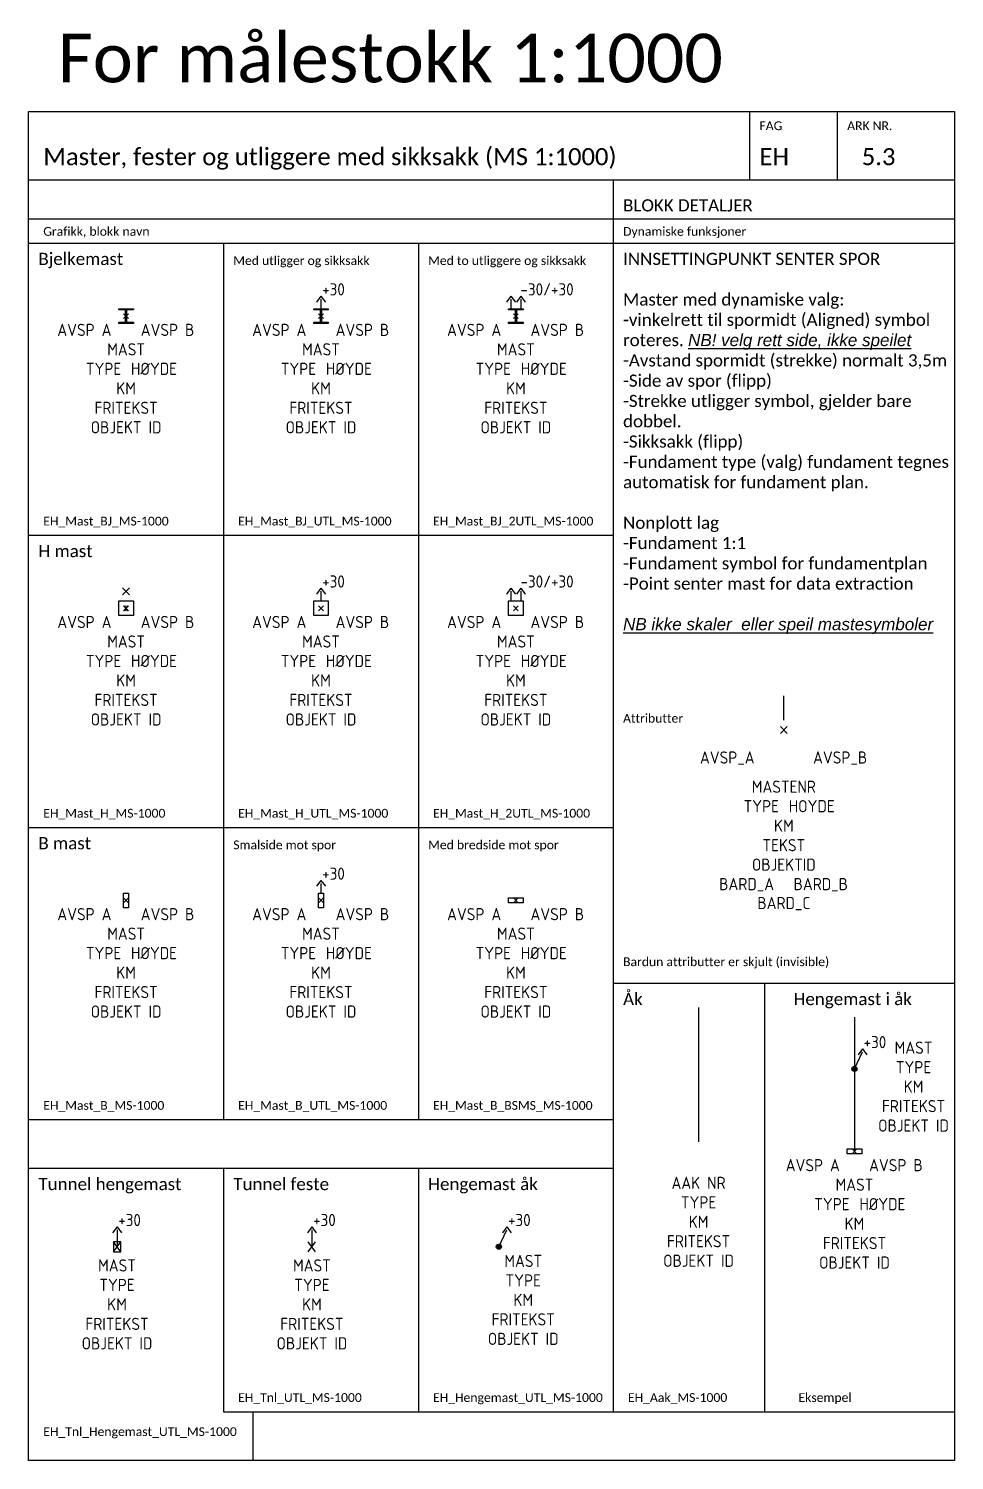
# Model space of a CAD drawing. Header units: metres. Extents: x -220 to 846, y -1228 to 277.
# Drawn here: x 420 to 610, y -1228 to -934 of the extents above; entities that cross this region are included whole.
import ezdxf
from ezdxf.enums import TextEntityAlignment as Align

# ---------------------------------------------------------------- set-up
doc = ezdxf.new("R2010")
doc.units = ezdxf.units.M
doc.header["$PDMODE"] = 3
doc.header["$PDSIZE"] = 0.5
for name, color, linetype, plot in [('1 PUNKT innsetting', 231, 'Continuous', False), ('JBTEH_KL_xNonPLT_Fundament_1-1 plan', 21, 'Continuous', False), ('JBTEH_KL_xNonPLT_point_sentermast', 11, 'Continuous', False)]:
    doc.layers.add(name, color=color, linetype=linetype, plot=plot)
for name, color, linetype in [('JBTEH_ATT_mastenr', 2, 'Continuous'), ('JBTEH_ATT_Tekst', 2, 'Continuous'), ('JBTEH_KL_Fundamernt', 4, 'Continuous'), ('JBTEH_KL_Mast_Komponenter', 4, 'Continuous'), ('JBTEH_KL_Mast_staal', 2, 'Continuous'), ('JBTEH_KL_Sikksakk', 5, 'Continuous'), ('JBTEH_KL_Utligger', 4, 'Continuous'), ('JBTEH_Komponenter', 4, 'Continuous'), ('RAMME', 5, 'Continuous'), ('RAMME SYMBOLER', 4, 'Continuous'), ('RAMME TEKST', 7, 'Continuous')]:
    doc.layers.add(name, color=color, linetype=linetype)
doc.layers.add('JBTEH_ATT_OBJEKTID', color=2, linetype='Continuous', lineweight=25)
doc.styles.add('Calibri', font='calibri.ttf')
doc.styles.add('ISO25', font='isocp.shx', dxfattribs={"width": 0.9, "height": 2.5})

# ---------------------------------------------------------------- blocks, each defined once
blk = doc.blocks.new('*U122')
at = {"layer": 'JBTEH_KL_Mast_staal'}
blk.add_lwpolyline([(-1.5, -2), (1.5, -2), (1.5, -5), (-1.5, -5)], close=True, dxfattribs=at)
at = {"layer": 'JBTEH_KL_Sikksakk'}
for q in [(-0.9, -0.6), (0.9, -0.6)]:
    blk.add_line((0, 0.6), q, dxfattribs=at)
at = {"layer": 'JBTEH_KL_Utligger'}
blk.add_line((0, 0), (0, -2), dxfattribs=at)
at = {"layer": 'JBTEH_KL_xNonPLT_point_sentermast'}
blk.add_point((0, -3.5), dxfattribs=at)
at = {"layer": 'JBTEH_ATT_mastenr', "style": 'ISO25'}
blk.add_attdef('MASTENR', text='', height=2.5, dxfattribs=at).set_placement((0, -10.325), align=Align.MIDDLE)
at = {"layer": 'JBTEH_ATT_OBJEKTID', "style": 'ISO25'}
blk.add_attdef('OBJEKTID', text='', height=2.5, dxfattribs=at).set_placement((0, -26.325), align=Align.MIDDLE)
at = {"layer": 'JBTEH_ATT_Tekst', "style": 'ISO25'}
blk.add_attdef('SIKKSAKK', (0.25, 0.75), '', height=2.5, dxfattribs=at)
for tag, p in [('AVSP_A', (-3, -6.325)), ('TYPE', (-1, -14.325))]:
    blk.add_attdef(tag, text='', height=2.5, dxfattribs=at).set_placement(p, align=Align.MIDDLE_RIGHT)
for tag, p in [('AVSP_B', (3, -6.325)), ('HOYDE', (1, -14.325))]:
    blk.add_attdef(tag, text='', height=2.5, dxfattribs=at).set_placement(p, align=Align.MIDDLE_LEFT)
for tag, p in [('KM', (0, -18.325)), ('TEKST', (0, -22.325))]:
    blk.add_attdef(tag, text='', height=2.5, dxfattribs=at).set_placement(p, align=Align.MIDDLE)
at = {"layer": 'JBTEH_ATT_Tekst', "style": 'ISO25', "flags": 1}
blk.add_attdef('BARD_A', text='', height=2.5, dxfattribs=at).set_placement((-1, -30.325), align=Align.MIDDLE_RIGHT)
blk.add_attdef('BARD_B', text='', height=2.5, dxfattribs=at).set_placement((1, -30.325), align=Align.MIDDLE_LEFT)
blk.add_attdef('BARD_C', text='', height=2.5, dxfattribs=at).set_placement((0, -34.325), align=Align.MIDDLE)
blk = doc.blocks.new('*U109')
at = {"layer": 'JBTEH_KL_Mast_staal'}
blk.add_lwpolyline([(-1.5, -2), (1.5, -2), (1.5, -5), (-1.5, -5)], close=True, dxfattribs=at)
at = {"layer": 'JBTEH_KL_Sikksakk'}
for p, q in [((-1, 0.6), (-1.9, -0.6)), ((-1, 0.6), (-0.1, -0.6)), ((1, 0.6), (0.1, -0.6)), ((1, 0.6), (1.9, -0.6))]:
    blk.add_line(p, q, dxfattribs=at)
at = {"layer": 'JBTEH_KL_Utligger'}
for p, q in [((-1, 0), (-1, -2)), ((1, 0), (1, -2))]:
    blk.add_line(p, q, dxfattribs=at)
at = {"layer": 'JBTEH_KL_xNonPLT_point_sentermast'}
blk.add_point((0, -3.5), dxfattribs=at)
at = {"layer": 'JBTEH_ATT_mastenr', "style": 'ISO25'}
blk.add_attdef('MASTENR', text='', height=2.5, dxfattribs=at).set_placement((0, -10.325), align=Align.MIDDLE)
at = {"layer": 'JBTEH_ATT_OBJEKTID', "style": 'ISO25'}
blk.add_attdef('OBJEKTID', text='', height=2.5, dxfattribs=at).set_placement((0, -26.325), align=Align.MIDDLE)
at = {"layer": 'JBTEH_ATT_Tekst', "style": 'ISO25'}
blk.add_attdef('SIKKSAKK', (0.95, 0.75), '', height=2.5, dxfattribs=at)
for tag, p in [('AVSP_A', (-3, -6.325)), ('TYPE', (-1, -14.325))]:
    blk.add_attdef(tag, text='', height=2.5, dxfattribs=at).set_placement(p, align=Align.MIDDLE_RIGHT)
for tag, p in [('AVSP_B', (3, -6.325)), ('HOYDE', (1, -14.325))]:
    blk.add_attdef(tag, text='', height=2.5, dxfattribs=at).set_placement(p, align=Align.MIDDLE_LEFT)
for tag, p in [('KM', (0, -18.325)), ('TEKST', (0, -22.325))]:
    blk.add_attdef(tag, text='', height=2.5, dxfattribs=at).set_placement(p, align=Align.MIDDLE)
at = {"layer": 'JBTEH_ATT_Tekst', "style": 'ISO25', "flags": 1}
blk.add_attdef('BARD_A', text='', height=2.5, dxfattribs=at).set_placement((-1, -30.325), align=Align.MIDDLE_RIGHT)
blk.add_attdef('BARD_B', text='', height=2.5, dxfattribs=at).set_placement((1, -30.325), align=Align.MIDDLE_LEFT)
blk.add_attdef('BARD_C', text='', height=2.5, dxfattribs=at).set_placement((0, -34.325), align=Align.MIDDLE)
blk = doc.blocks.new('EH_Fund_Spesial')
for p, q in [((0.32, 0.62), (-0.32, -0.62)), ((-0.32, 0.62), (0.32, -0.62))]:
    blk.add_line(p, q)
for centre in [(-0.48, 0.94), (0.48, 0.94), (-0.48, -0.93), (0.48, -0.93)]:
    blk.add_circle(centre, 0.1)
blk = doc.blocks.new('*U108')
at = {"layer": 'JBTEH_KL_Mast_staal'}
blk.add_lwpolyline([(-1.5, -2), (1.5, -2), (1.5, -5), (-1.5, -5)], close=True, dxfattribs=at)
at = {"layer": 'JBTEH_KL_xNonPLT_Fundament_1-1 plan'}
for centre in [(-0.0955, -3.313), (-0.0955, -3.687), (0.0955, -3.313), (0.0955, -3.687)]:
    blk.add_circle(centre, 0.01, dxfattribs=at)
at = {"layer": 'JBTEH_KL_xNonPLT_point_sentermast'}
blk.add_point((0, -3.5), dxfattribs=at)
at = {"layer": 'JBTEH_KL_Fundamernt', "xscale": 0.5, "yscale": 0.5}
blk.add_blockref('EH_Fund_Spesial', (0, -3.5), dxfattribs=at)
at = {"layer": 'JBTEH_ATT_mastenr', "style": 'ISO25'}
blk.add_attdef('MASTENR', text='', height=2.5, dxfattribs=at).set_placement((0, -10.325), align=Align.MIDDLE)
at = {"layer": 'JBTEH_ATT_OBJEKTID', "style": 'ISO25'}
blk.add_attdef('OBJEKTID', text='', height=2.5, dxfattribs=at).set_placement((0, -26.325), align=Align.MIDDLE)
at = {"layer": 'JBTEH_ATT_Tekst', "style": 'ISO25'}
for tag, p in [('AVSP_A', (-3, -6.325)), ('TYPE', (-1, -14.325))]:
    blk.add_attdef(tag, text='', height=2.5, dxfattribs=at).set_placement(p, align=Align.MIDDLE_RIGHT)
for tag, p in [('AVSP_B', (3, -6.325)), ('HOYDE', (1, -14.325))]:
    blk.add_attdef(tag, text='', height=2.5, dxfattribs=at).set_placement(p, align=Align.MIDDLE_LEFT)
for tag, p in [('KM', (0, -18.325)), ('TEKST', (0, -22.325))]:
    blk.add_attdef(tag, text='', height=2.5, dxfattribs=at).set_placement(p, align=Align.MIDDLE)
at = {"layer": 'JBTEH_ATT_Tekst', "style": 'ISO25', "flags": 1}
blk.add_attdef('BARD_A', text='', height=2.5, dxfattribs=at).set_placement((-1, -30.325), align=Align.MIDDLE_RIGHT)
blk.add_attdef('BARD_B', text='', height=2.5, dxfattribs=at).set_placement((1, -30.325), align=Align.MIDDLE_LEFT)
blk.add_attdef('BARD_C', text='', height=2.5, dxfattribs=at).set_placement((0, -34.325), align=Align.MIDDLE)
blk = doc.blocks.new('*U111')
at = {"layer": 'JBTEH_KL_Mast_staal'}
blk.add_lwpolyline([(1.5, -2.975), (1.5, -4.025), (-1.5, -4.025), (-1.5, -2.975)], close=True, dxfattribs=at)
at = {"layer": 'JBTEH_KL_xNonPLT_point_sentermast'}
blk.add_point((0, -3.5), dxfattribs=at)
at = {"layer": 'JBTEH_ATT_mastenr', "style": 'ISO25'}
blk.add_attdef('MASTENR', text='', height=2.5, dxfattribs=at).set_placement((0, -10.325), align=Align.MIDDLE)
at = {"layer": 'JBTEH_ATT_OBJEKTID', "style": 'ISO25'}
blk.add_attdef('OBJEKTID', text='', height=2.5, dxfattribs=at).set_placement((0, -26.325), align=Align.MIDDLE)
at = {"layer": 'JBTEH_ATT_Tekst', "style": 'ISO25'}
for tag, p in [('AVSP_A', (-3, -6.325)), ('TYPE', (-1, -14.325))]:
    blk.add_attdef(tag, text='', height=2.5, dxfattribs=at).set_placement(p, align=Align.MIDDLE_RIGHT)
for tag, p in [('AVSP_B', (3, -6.325)), ('HOYDE', (1, -14.325))]:
    blk.add_attdef(tag, text='', height=2.5, dxfattribs=at).set_placement(p, align=Align.MIDDLE_LEFT)
for tag, p in [('KM', (0, -18.325)), ('TEKST', (0, -22.325))]:
    blk.add_attdef(tag, text='', height=2.5, dxfattribs=at).set_placement(p, align=Align.MIDDLE)
at = {"layer": 'JBTEH_ATT_Tekst', "style": 'ISO25', "flags": 1}
blk.add_attdef('BARD_A', text='', height=2.5, dxfattribs=at).set_placement((-1, -30.325), align=Align.MIDDLE_RIGHT)
blk.add_attdef('BARD_B', text='', height=2.5, dxfattribs=at).set_placement((1, -30.325), align=Align.MIDDLE_LEFT)
blk.add_attdef('BARD_C', text='', height=2.5, dxfattribs=at).set_placement((0, -34.325), align=Align.MIDDLE)
blk = doc.blocks.new('*U90')
at = {"layer": 'JBTEH_KL_Mast_staal'}
blk.add_lwpolyline([(-0.525, -2), (0.525, -2), (0.525, -5), (-0.525, -5)], close=True, dxfattribs=at)
at = {"layer": 'JBTEH_KL_Sikksakk'}
for q in [(-0.9, -0.6), (0.9, -0.6)]:
    blk.add_line((0, 0.6), q, dxfattribs=at)
at = {"layer": 'JBTEH_KL_Utligger'}
blk.add_line((0, 0), (0, -2), dxfattribs=at)
at = {"layer": 'JBTEH_KL_xNonPLT_point_sentermast'}
blk.add_point((0, -3.5), dxfattribs=at)
at = {"layer": 'JBTEH_ATT_mastenr', "style": 'ISO25'}
blk.add_attdef('MASTENR', text='', height=2.5, dxfattribs=at).set_placement((0, -10.325), align=Align.MIDDLE)
at = {"layer": 'JBTEH_ATT_OBJEKTID', "style": 'ISO25'}
blk.add_attdef('OBJEKTID', text='', height=2.5, dxfattribs=at).set_placement((0, -26.325), align=Align.MIDDLE)
at = {"layer": 'JBTEH_ATT_Tekst', "style": 'ISO25'}
blk.add_attdef('SIKKSAKK', (0.25, 0.75), '', height=2.5, dxfattribs=at)
for tag, p in [('AVSP_A', (-3, -6.325)), ('TYPE', (-1, -14.325))]:
    blk.add_attdef(tag, text='', height=2.5, dxfattribs=at).set_placement(p, align=Align.MIDDLE_RIGHT)
for tag, p in [('AVSP_B', (3, -6.325)), ('HOYDE', (1, -14.325))]:
    blk.add_attdef(tag, text='', height=2.5, dxfattribs=at).set_placement(p, align=Align.MIDDLE_LEFT)
for tag, p in [('KM', (0, -18.325)), ('TEKST', (0, -22.325))]:
    blk.add_attdef(tag, text='', height=2.5, dxfattribs=at).set_placement(p, align=Align.MIDDLE)
at = {"layer": 'JBTEH_ATT_Tekst', "style": 'ISO25', "flags": 1}
blk.add_attdef('BARD_A', text='', height=2.5, dxfattribs=at).set_placement((-1, -30.325), align=Align.MIDDLE_RIGHT)
blk.add_attdef('BARD_B', text='', height=2.5, dxfattribs=at).set_placement((1, -30.325), align=Align.MIDDLE_LEFT)
blk.add_attdef('BARD_C', text='', height=2.5, dxfattribs=at).set_placement((0, -34.325), align=Align.MIDDLE)
blk = doc.blocks.new('*U110')
at = {"layer": 'JBTEH_KL_Mast_staal'}
blk.add_lwpolyline([(-0.525, -2), (0.525, -2), (0.525, -5), (-0.525, -5)], close=True, dxfattribs=at)
at = {"layer": 'JBTEH_KL_xNonPLT_point_sentermast'}
blk.add_point((0, -3.5), dxfattribs=at)
at = {"layer": 'JBTEH_ATT_mastenr', "style": 'ISO25'}
blk.add_attdef('MASTENR', text='', height=2.5, dxfattribs=at).set_placement((0, -10.325), align=Align.MIDDLE)
at = {"layer": 'JBTEH_ATT_OBJEKTID', "style": 'ISO25'}
blk.add_attdef('OBJEKTID', text='', height=2.5, dxfattribs=at).set_placement((0, -26.325), align=Align.MIDDLE)
at = {"layer": 'JBTEH_ATT_Tekst', "style": 'ISO25'}
for tag, p in [('AVSP_A', (-3, -6.325)), ('TYPE', (-1, -14.325))]:
    blk.add_attdef(tag, text='', height=2.5, dxfattribs=at).set_placement(p, align=Align.MIDDLE_RIGHT)
for tag, p in [('AVSP_B', (3, -6.325)), ('HOYDE', (1, -14.325))]:
    blk.add_attdef(tag, text='', height=2.5, dxfattribs=at).set_placement(p, align=Align.MIDDLE_LEFT)
for tag, p in [('KM', (0, -18.325)), ('TEKST', (0, -22.325))]:
    blk.add_attdef(tag, text='', height=2.5, dxfattribs=at).set_placement(p, align=Align.MIDDLE)
at = {"layer": 'JBTEH_ATT_Tekst', "style": 'ISO25', "flags": 1}
blk.add_attdef('BARD_A', text='', height=2.5, dxfattribs=at).set_placement((-1, -30.325), align=Align.MIDDLE_RIGHT)
blk.add_attdef('BARD_B', text='', height=2.5, dxfattribs=at).set_placement((1, -30.325), align=Align.MIDDLE_LEFT)
blk.add_attdef('BARD_C', text='', height=2.5, dxfattribs=at).set_placement((0, -34.325), align=Align.MIDDLE)
blk = doc.blocks.new('*U105')
at = {"layer": 'JBTEH_KL_Mast_staal'}
h = blk.add_hatch(color=256, dxfattribs=at)
h.dxf.hatch_style = 1
edge = h.paths.add_edge_path()
edge.add_line((-1.5, -4.775), (-0.27, -4.775))
edge.add_arc((-0.27, -4.60625), 0.16875, 270, 360)
edge.add_line((-0.10125, -4.60625), (-0.10125, -2.39375))
edge.add_arc((-0.27, -2.39375), 0.16875, 360, 450)
edge.add_line((-0.27, -2.225), (-1.5, -2.225))
edge.add_line((-1.5, -2.225), (-1.5, -2))
edge.add_line((-1.5, -2), (1.5, -2))
edge.add_line((1.5, -2), (1.5, -2.225))
edge.add_line((1.5, -2.225), (0.27, -2.225))
edge.add_arc((0.27, -2.39375), 0.16875, 90, 180)
edge.add_line((0.10125, -2.39375), (0.10125, -4.60625))
edge.add_arc((0.27, -4.60625), 0.16875, 180, 270)
edge.add_line((0.27, -4.775), (1.5, -4.775))
edge.add_line((1.5, -4.775), (1.5, -5))
edge.add_line((1.5, -5), (-1.5, -5))
edge.add_line((-1.5, -5), (-1.5, -4.775))
blk.add_lwpolyline([(-1.5, -4.775), (-0.27, -4.775, 0.414213562), (-0.10125, -4.60625), (-0.10125, -2.39375, 0.414213562), (-0.27, -2.225), (-1.5, -2.225), (-1.5, -2), (1.5, -2), (1.5, -2.225), (0.27, -2.225, 0.414213562), (0.10125, -2.39375), (0.10125, -4.60625, 0.414213562), (0.27, -4.775), (1.5, -4.775), (1.5, -5), (-1.5, -5)], format="xyb", close=True, dxfattribs=at)
at = {"layer": 'JBTEH_KL_xNonPLT_point_sentermast'}
blk.add_point((0, -3.5), dxfattribs=at)
at = {"layer": 'JBTEH_ATT_mastenr', "style": 'ISO25'}
blk.add_attdef('MASTENR', text='', height=2.5, dxfattribs=at).set_placement((0, -10.325), align=Align.MIDDLE)
at = {"layer": 'JBTEH_ATT_OBJEKTID', "style": 'ISO25'}
blk.add_attdef('OBJEKTID', text='', height=2.5, dxfattribs=at).set_placement((0, -26.325), align=Align.MIDDLE)
at = {"layer": 'JBTEH_ATT_Tekst', "style": 'ISO25'}
for tag, p in [('AVSP_A', (-3, -6.325)), ('TYPE', (-1, -14.325))]:
    blk.add_attdef(tag, text='', height=2.5, dxfattribs=at).set_placement(p, align=Align.MIDDLE_RIGHT)
for tag, p in [('AVSP_B', (3, -6.325)), ('HOYDE', (1, -14.325))]:
    blk.add_attdef(tag, text='', height=2.5, dxfattribs=at).set_placement(p, align=Align.MIDDLE_LEFT)
for tag, p in [('KM', (0, -18.325)), ('TEKST', (0, -22.325))]:
    blk.add_attdef(tag, text='', height=2.5, dxfattribs=at).set_placement(p, align=Align.MIDDLE)
at = {"layer": 'JBTEH_ATT_Tekst', "style": 'ISO25', "flags": 1}
blk.add_attdef('BARD_A', text='', height=2.5, dxfattribs=at).set_placement((-1, -30.325), align=Align.MIDDLE_RIGHT)
blk.add_attdef('BARD_B', text='', height=2.5, dxfattribs=at).set_placement((1, -30.325), align=Align.MIDDLE_LEFT)
blk.add_attdef('BARD_C', text='', height=2.5, dxfattribs=at).set_placement((0, -34.325), align=Align.MIDDLE)
blk = doc.blocks.new('*U106')
at = {"layer": 'JBTEH_KL_Mast_staal'}
h = blk.add_hatch(color=256, dxfattribs=at)
h.dxf.hatch_style = 1
edge = h.paths.add_edge_path()
edge.add_line((-1.5, -4.775), (-0.27, -4.775))
edge.add_arc((-0.27, -4.60625), 0.16875, 270, 360)
edge.add_line((-0.10125, -4.60625), (-0.10125, -2.39375))
edge.add_arc((-0.27, -2.39375), 0.16875, 360, 450)
edge.add_line((-0.27, -2.225), (-1.5, -2.225))
edge.add_line((-1.5, -2.225), (-1.5, -2))
edge.add_line((-1.5, -2), (1.5, -2))
edge.add_line((1.5, -2), (1.5, -2.225))
edge.add_line((1.5, -2.225), (0.27, -2.225))
edge.add_arc((0.27, -2.39375), 0.16875, 90, 180)
edge.add_line((0.10125, -2.39375), (0.10125, -4.60625))
edge.add_arc((0.27, -4.60625), 0.16875, 180, 270)
edge.add_line((0.27, -4.775), (1.5, -4.775))
edge.add_line((1.5, -4.775), (1.5, -5))
edge.add_line((1.5, -5), (-1.5, -5))
edge.add_line((-1.5, -5), (-1.5, -4.775))
blk.add_lwpolyline([(-1.5, -4.775), (-0.27, -4.775, 0.414213562), (-0.10125, -4.60625), (-0.10125, -2.39375, 0.414213562), (-0.27, -2.225), (-1.5, -2.225), (-1.5, -2), (1.5, -2), (1.5, -2.225), (0.27, -2.225, 0.414213562), (0.10125, -2.39375), (0.10125, -4.60625, 0.414213562), (0.27, -4.775), (1.5, -4.775), (1.5, -5), (-1.5, -5)], format="xyb", close=True, dxfattribs=at)
at = {"layer": 'JBTEH_KL_Sikksakk'}
for q in [(-0.9, -0.6), (0.9, -0.6)]:
    blk.add_line((0, 0.6), q, dxfattribs=at)
at = {"layer": 'JBTEH_KL_Utligger'}
blk.add_line((0, 0), (0, -2), dxfattribs=at)
at = {"layer": 'JBTEH_KL_xNonPLT_point_sentermast'}
blk.add_point((0, -3.5), dxfattribs=at)
at = {"layer": 'JBTEH_ATT_mastenr', "style": 'ISO25'}
blk.add_attdef('MASTENR', text='', height=2.5, dxfattribs=at).set_placement((0, -10.325), align=Align.MIDDLE)
at = {"layer": 'JBTEH_ATT_OBJEKTID', "style": 'ISO25'}
blk.add_attdef('OBJEKTID', text='', height=2.5, dxfattribs=at).set_placement((0, -26.325), align=Align.MIDDLE)
at = {"layer": 'JBTEH_ATT_Tekst', "style": 'ISO25'}
blk.add_attdef('SIKKSAKK', (0.25, 0.75), '', height=2.5, dxfattribs=at)
for tag, p in [('AVSP_A', (-3, -6.325)), ('TYPE', (-1, -14.325))]:
    blk.add_attdef(tag, text='', height=2.5, dxfattribs=at).set_placement(p, align=Align.MIDDLE_RIGHT)
for tag, p in [('AVSP_B', (3, -6.325)), ('HOYDE', (1, -14.325))]:
    blk.add_attdef(tag, text='', height=2.5, dxfattribs=at).set_placement(p, align=Align.MIDDLE_LEFT)
for tag, p in [('KM', (0, -18.325)), ('TEKST', (0, -22.325))]:
    blk.add_attdef(tag, text='', height=2.5, dxfattribs=at).set_placement(p, align=Align.MIDDLE)
at = {"layer": 'JBTEH_ATT_Tekst', "style": 'ISO25', "flags": 1}
blk.add_attdef('BARD_A', text='', height=2.5, dxfattribs=at).set_placement((-1, -30.325), align=Align.MIDDLE_RIGHT)
blk.add_attdef('BARD_B', text='', height=2.5, dxfattribs=at).set_placement((1, -30.325), align=Align.MIDDLE_LEFT)
blk.add_attdef('BARD_C', text='', height=2.5, dxfattribs=at).set_placement((0, -34.325), align=Align.MIDDLE)
blk = doc.blocks.new('EH_Tnl_Hengemast_UTL_MS-1000')
for p, q in [((-0.75, -4.5), (0.75, -2.5)), ((0.75, -4.5), (-0.75, -2.5))]:
    blk.add_line(p, q)
blk.add_lwpolyline([(-0.75, -4.5), (0.75, -4.5), (0.75, -2.5), (-0.75, -2.5)], close=True)
at = {"layer": 'JBTEH_KL_Sikksakk'}
for q in [(-0.9, -0.6), (0.9, -0.6)]:
    blk.add_line((0, 0.6), q, dxfattribs=at)
at = {"layer": 'JBTEH_KL_Utligger'}
blk.add_line((0, 0), (0, -3.5), dxfattribs=at)
at = {"layer": 'JBTEH_ATT_mastenr', "style": 'ISO25'}
blk.add_attdef('MASTENR', text='', height=2.5, dxfattribs=at).set_placement((0, -7.325), align=Align.MIDDLE)
at = {"layer": 'JBTEH_ATT_OBJEKTID', "style": 'ISO25'}
blk.add_attdef('OBJEKTID', text='', height=2.5, dxfattribs=at).set_placement((0, -23.325), align=Align.MIDDLE)
at = {"layer": 'JBTEH_ATT_Tekst', "style": 'ISO25'}
blk.add_attdef('SIKKSAKK', (0.25, 0.75), '', height=2.5, dxfattribs=at)
for tag, p in [('TYPE', (0, -11.325)), ('KM', (0, -15.325)), ('TEKST', (0, -19.325))]:
    blk.add_attdef(tag, text='', height=2.5, dxfattribs=at).set_placement(p, align=Align.MIDDLE)
blk = doc.blocks.new('*U107')
at = {"layer": 'JBTEH_KL_Mast_staal'}
h = blk.add_hatch(color=256, dxfattribs=at)
h.dxf.hatch_style = 1
edge = h.paths.add_edge_path()
edge.add_line((-1.5, -4.775), (-0.27, -4.775))
edge.add_arc((-0.27, -4.60625), 0.16875, 270, 360)
edge.add_line((-0.10125, -4.60625), (-0.10125, -2.39375))
edge.add_arc((-0.27, -2.39375), 0.16875, 360, 450)
edge.add_line((-0.27, -2.225), (-1.5, -2.225))
edge.add_line((-1.5, -2.225), (-1.5, -2))
edge.add_line((-1.5, -2), (1.5, -2))
edge.add_line((1.5, -2), (1.5, -2.225))
edge.add_line((1.5, -2.225), (0.27, -2.225))
edge.add_arc((0.27, -2.39375), 0.16875, 90, 180)
edge.add_line((0.10125, -2.39375), (0.10125, -4.60625))
edge.add_arc((0.27, -4.60625), 0.16875, 180, 270)
edge.add_line((0.27, -4.775), (1.5, -4.775))
edge.add_line((1.5, -4.775), (1.5, -5))
edge.add_line((1.5, -5), (-1.5, -5))
edge.add_line((-1.5, -5), (-1.5, -4.775))
blk.add_lwpolyline([(-1.5, -4.775), (-0.27, -4.775, 0.414213562), (-0.10125, -4.60625), (-0.10125, -2.39375, 0.414213562), (-0.27, -2.225), (-1.5, -2.225), (-1.5, -2), (1.5, -2), (1.5, -2.225), (0.27, -2.225, 0.414213562), (0.10125, -2.39375), (0.10125, -4.60625, 0.414213562), (0.27, -4.775), (1.5, -4.775), (1.5, -5), (-1.5, -5)], format="xyb", close=True, dxfattribs=at)
at = {"layer": 'JBTEH_KL_Sikksakk'}
for p, q in [((-1, 0.6), (-1.9, -0.6)), ((-1, 0.6), (-0.1, -0.6)), ((1, 0.6), (0.1, -0.6)), ((1, 0.6), (1.9, -0.6))]:
    blk.add_line(p, q, dxfattribs=at)
at = {"layer": 'JBTEH_KL_Utligger'}
for p, q in [((-1, 0), (-1, -2)), ((1, 0), (1, -2))]:
    blk.add_line(p, q, dxfattribs=at)
at = {"layer": 'JBTEH_KL_xNonPLT_point_sentermast'}
blk.add_point((0, -3.5), dxfattribs=at)
at = {"layer": 'JBTEH_ATT_mastenr', "style": 'ISO25'}
blk.add_attdef('MASTENR', text='', height=2.5, dxfattribs=at).set_placement((0, -10.325), align=Align.MIDDLE)
at = {"layer": 'JBTEH_ATT_OBJEKTID', "style": 'ISO25'}
blk.add_attdef('OBJEKTID', text='', height=2.5, dxfattribs=at).set_placement((0, -26.325), align=Align.MIDDLE)
at = {"layer": 'JBTEH_ATT_Tekst', "style": 'ISO25'}
blk.add_attdef('SIKKSAKK', (0.95, 0.75), '', height=2.5, dxfattribs=at)
for tag, p in [('AVSP_A', (-3, -6.325)), ('TYPE', (-1, -14.325))]:
    blk.add_attdef(tag, text='', height=2.5, dxfattribs=at).set_placement(p, align=Align.MIDDLE_RIGHT)
for tag, p in [('AVSP_B', (3, -6.325)), ('HOYDE', (1, -14.325))]:
    blk.add_attdef(tag, text='', height=2.5, dxfattribs=at).set_placement(p, align=Align.MIDDLE_LEFT)
for tag, p in [('KM', (0, -18.325)), ('TEKST', (0, -22.325))]:
    blk.add_attdef(tag, text='', height=2.5, dxfattribs=at).set_placement(p, align=Align.MIDDLE)
at = {"layer": 'JBTEH_ATT_Tekst', "style": 'ISO25', "flags": 1}
blk.add_attdef('BARD_A', text='', height=2.5, dxfattribs=at).set_placement((-1, -30.325), align=Align.MIDDLE_RIGHT)
blk.add_attdef('BARD_B', text='', height=2.5, dxfattribs=at).set_placement((1, -30.325), align=Align.MIDDLE_LEFT)
blk.add_attdef('BARD_C', text='', height=2.5, dxfattribs=at).set_placement((0, -34.325), align=Align.MIDDLE)
blk = doc.blocks.new('EH_Tnl_UTL_MS-1000')
for p, q in [((-0.75, -4.5), (0.75, -2.5)), ((0.75, -4.5), (-0.75, -2.5))]:
    blk.add_line(p, q)
at = {"layer": 'JBTEH_KL_Sikksakk'}
for q in [(-0.9, -0.6), (0.9, -0.6)]:
    blk.add_line((0, 0.6), q, dxfattribs=at)
at = {"layer": 'JBTEH_KL_Utligger'}
blk.add_line((0, 0), (0, -3.5), dxfattribs=at)
at = {"layer": 'JBTEH_ATT_mastenr', "style": 'ISO25'}
blk.add_attdef('MASTENR', text='', height=2.5, dxfattribs=at).set_placement((0, -7.325), align=Align.MIDDLE)
at = {"layer": 'JBTEH_ATT_OBJEKTID', "style": 'ISO25'}
blk.add_attdef('OBJEKTID', text='', height=2.5, dxfattribs=at).set_placement((0, -23.325), align=Align.MIDDLE)
at = {"layer": 'JBTEH_ATT_Tekst', "style": 'ISO25'}
blk.add_attdef('SIKKSAKK', (0.25, 0.75), '', height=2.5, dxfattribs=at)
for tag, p in [('TYPE', (0, -11.325)), ('KM', (0, -15.325)), ('TEKST', (0, -19.325))]:
    blk.add_attdef(tag, text='', height=2.5, dxfattribs=at).set_placement(p, align=Align.MIDDLE)
blk = doc.blocks.new('EH_Hengemast_UTL_MS-1000')
h = blk.add_hatch(color=256)
h.dxf.hatch_style = 1
edge = h.paths.add_edge_path()
edge.add_arc((0, 0), 0.525, 0, 360)
blk.add_circle((0, 0), 0.525)
at = {"layer": 'JBTEH_KL_Sikksakk'}
for q in [(0.73, 2.9), (2.53, 2.9)]:
    blk.add_line((1.63, 4.1), q, dxfattribs=at)
at = {"layer": 'JBTEH_KL_Utligger'}
blk.add_line((0, 0), (1.63, 3.5), dxfattribs=at)
at = {"layer": 'JBTEH_ATT_mastenr', "style": 'ISO25'}
blk.add_attdef('MASTENR', text='', height=2.5, dxfattribs=at).set_placement((5, -2.9), align=Align.MIDDLE)
at = {"layer": 'JBTEH_ATT_OBJEKTID', "style": 'ISO25'}
blk.add_attdef('OBJEKTID', text='', height=2.5, dxfattribs=at).set_placement((5, -18.9), align=Align.MIDDLE)
at = {"layer": 'JBTEH_ATT_Tekst', "style": 'ISO25'}
blk.add_attdef('SIKKSAKK', (1.88, 4.25), '', height=2.5, dxfattribs=at)
for tag, p in [('TYPE', (5, -6.9)), ('KM', (5, -10.9)), ('TEKST', (5, -14.9))]:
    blk.add_attdef(tag, text='', height=2.5, dxfattribs=at).set_placement(p, align=Align.MIDDLE)
blk = doc.blocks.new('*U86')
h = blk.add_hatch(color=256)
h.dxf.hatch_style = 1
edge = h.paths.add_edge_path()
edge.add_arc((0, 0), 0.525, 0, 360)
blk.add_circle((0, 0), 0.525)
at = {"layer": 'JBTEH_KL_Sikksakk'}
for q in [(0.73, 2.9), (2.53, 2.9)]:
    blk.add_line((1.63, 4.1), q, dxfattribs=at)
at = {"layer": 'JBTEH_KL_Utligger'}
blk.add_line((0, 0), (1.63, 3.5), dxfattribs=at)
at = {"layer": 'JBTEH_ATT_mastenr', "style": 'ISO25'}
blk.add_attdef('MASTENR', text='', height=2.5, dxfattribs=at).set_placement((12.12, 4.36), align=Align.MIDDLE)
at = {"layer": 'JBTEH_ATT_OBJEKTID', "style": 'ISO25'}
blk.add_attdef('OBJEKTID', text='', height=2.5, dxfattribs=at).set_placement((12.12, -11.64), align=Align.MIDDLE)
at = {"layer": 'JBTEH_ATT_Tekst', "style": 'ISO25'}
blk.add_attdef('SIKKSAKK', (1.88, 4.25), '', height=2.5, dxfattribs=at)
for tag, p in [('TYPE', (12.12, 0.36)), ('KM', (12.12, -3.64)), ('TEKST', (12.12, -7.64))]:
    blk.add_attdef(tag, text='', height=2.5, dxfattribs=at).set_placement(p, align=Align.MIDDLE)
blk = doc.blocks.new('*U88')
blk.add_line((0, 0), (0, -27.55))
at = {"layer": 'JBTEH_ATT_mastenr', "style": 'ISO25'}
blk.add_attdef('AAKNR', text='', height=2.5, dxfattribs=at).set_placement((0, -36), align=Align.MIDDLE)
at = {"layer": 'JBTEH_ATT_OBJEKTID', "style": 'ISO25'}
blk.add_attdef('OBJEKTID', text='', height=2.5, dxfattribs=at).set_placement((0, -52), align=Align.MIDDLE)
at = {"layer": 'JBTEH_ATT_Tekst', "style": 'ISO25'}
for tag, p in [('TYPE', (0, -40)), ('KM', (0, -44)), ('TEKST', (0, -48))]:
    blk.add_attdef(tag, text='', height=2.5, dxfattribs=at).set_placement(p, align=Align.MIDDLE)
blk = doc.blocks.new('*U89')
blk.add_line((0, 0), (0, -27.55))
at = {"layer": 'JBTEH_ATT_mastenr', "style": 'ISO25'}
blk.add_attdef('AAKNR', text='', height=2.5, dxfattribs=at).set_placement((0, -41.85), align=Align.MIDDLE)
at = {"layer": 'JBTEH_ATT_OBJEKTID', "style": 'ISO25'}
blk.add_attdef('OBJEKTID', text='', height=2.5, dxfattribs=at).set_placement((0, -57.85), align=Align.MIDDLE)
at = {"layer": 'JBTEH_ATT_Tekst', "style": 'ISO25'}
for tag, p in [('TYPE', (0, -45.85)), ('KM', (0, -49.85)), ('TEKST', (0, -53.85))]:
    blk.add_attdef(tag, text='', height=2.5, dxfattribs=at).set_placement(p, align=Align.MIDDLE)

msp = doc.modelspace()

# ---------------------------------------------------------------- linework, layer by layer
at = {"layer": '1 PUNKT innsetting'}
for p, q in [((439.29, -1050.21), (440.71, -1048.79)), ((440.71, -1050.21), (439.29, -1048.79)), ((575, -1076), (575, -1071)), ((574.29, -1078.71), (575.71, -1077.29)), ((575.71, -1078.71), (574.29, -1077.29))]:
    msp.add_line(p, q, dxfattribs=at)
at = {"layer": 'RAMME'}
msp.add_line((420, -965), (610, -965), dxfattribs=at)
msp.add_lwpolyline([(610, -1228), (420, -1228), (420, -951), (610, -951)], close=True, dxfattribs=at)
at = {"layer": 'RAMME SYMBOLER'}
for p, q in [((568, -965), (568, -951)), ((586, -965), (586, -951)), ((540, -965), (540, -978)), ((420, -973), (610, -973)), ((420, -978), (610, -978)), ((460, -978), (460, -1158)), ((500, -978), (500, -1158)), ((540, -978), (540, -1218)), ((420, -1038), (540, -1038)), ((420, -1098), (540, -1098)), ((540, -1130), (610, -1130)), ((571, -1130), (571, -1218)), ((420, -1158), (540, -1158)), ((420, -1168), (540, -1168)), ((460, -1168), (460, -1218)), ((500, -1168), (500, -1218)), ((460, -1218), (610, -1218)), ((466, -1218), (466, -1228))]:
    msp.add_line(p, q, dxfattribs=at)

# ---------------------------------------------------------------- block references
at = {"layer": 'JBTEH_KL_Mast_Komponenter'}
for name, p, values in [('*U106', (480, -989.5), {'SIKKSAKK': '+30', 'MASTENR': 'MAST', 'TYPE': 'TYPE', 'HOYDE': 'HØYDE', 'KM': 'KM', 'TEKST': 'FRITEKST', 'OBJEKTID': 'OBJEKT ID', 'AVSP_A': 'AVSP A', 'AVSP_B': 'AVSP B'}), ('*U105', (440, -989.5), {'MASTENR': 'MAST', 'TYPE': 'TYPE', 'HOYDE': 'HØYDE', 'KM': 'KM', 'TEKST': 'FRITEKST', 'OBJEKTID': 'OBJEKT ID', 'AVSP_A': 'AVSP A', 'AVSP_B': 'AVSP B'}), ('*U122', (480, -1049.5), {'SIKKSAKK': '+30', 'MASTENR': 'MAST', 'TYPE': 'TYPE', 'HOYDE': 'HØYDE', 'KM': 'KM', 'TEKST': 'FRITEKST', 'OBJEKTID': 'OBJEKT ID', 'AVSP_A': 'AVSP A', 'AVSP_B': 'AVSP B'}), ('*U109', (520, -1049.5), {'SIKKSAKK': '-30/+30', 'MASTENR': 'MAST', 'TYPE': 'TYPE', 'HOYDE': 'HØYDE', 'KM': 'KM', 'TEKST': 'FRITEKST', 'OBJEKTID': 'OBJEKT ID', 'AVSP_A': 'AVSP A', 'AVSP_B': 'AVSP B'}), ('*U108', (440, -1049.5), {'MASTENR': 'MAST', 'TYPE': 'TYPE', 'HOYDE': 'HØYDE', 'KM': 'KM', 'TEKST': 'FRITEKST', 'OBJEKTID': 'OBJEKT ID', 'AVSP_A': 'AVSP A', 'AVSP_B': 'AVSP B'}), ('*U90', (480, -1109.5), {'SIKKSAKK': '+30', 'MASTENR': 'MAST', 'TYPE': 'TYPE', 'HOYDE': 'HØYDE', 'KM': 'KM', 'TEKST': 'FRITEKST', 'OBJEKTID': 'OBJEKT ID', 'AVSP_A': 'AVSP A', 'AVSP_B': 'AVSP B'}), ('*U110', (440, -1109.5), {'MASTENR': 'MAST', 'TYPE': 'TYPE', 'HOYDE': 'HØYDE', 'KM': 'KM', 'TEKST': 'FRITEKST', 'OBJEKTID': 'OBJEKT ID', 'AVSP_A': 'AVSP A', 'AVSP_B': 'AVSP B'}), ('*U111', (520, -1109.5), {'MASTENR': 'MAST', 'TYPE': 'TYPE', 'HOYDE': 'HØYDE', 'KM': 'KM', 'TEKST': 'FRITEKST', 'OBJEKTID': 'OBJEKT ID', 'AVSP_A': 'AVSP A', 'AVSP_B': 'AVSP B'}), ('*U88', (557.5, -1135), {'AAKNR': 'AAK NR', 'TYPE': 'TYPE', 'KM': 'KM', 'TEKST': 'FRITEKST', 'OBJEKTID': 'OBJEKT ID'}), ('*U86', (589.5, -1147.6), {'MASTENR': 'MAST', 'SIKKSAKK': '+30', 'TYPE': 'TYPE', 'KM': 'KM', 'TEKST': 'FRITEKST', 'OBJEKTID': 'OBJEKT ID'}), ('*U111', (589.5, -1161.05), {'MASTENR': 'MAST', 'TYPE': 'TYPE', 'HOYDE': 'HØYDE', 'KM': 'KM', 'TEKST': 'FRITEKST', 'OBJEKTID': 'OBJEKT ID', 'AVSP_A': 'AVSP A', 'AVSP_B': 'AVSP B'}), ('EH_Tnl_Hengemast_UTL_MS-1000', (438.14, -1180.64), {'MASTENR': 'MAST', 'TYPE': 'TYPE', 'SIKKSAKK': '+30', 'KM': 'KM', 'TEKST': 'FRITEKST', 'OBJEKTID': 'OBJEKT ID'}), ('EH_Tnl_UTL_MS-1000', (478.14, -1180.64), {'MASTENR': 'MAST', 'SIKKSAKK': '+30', 'TYPE': 'TYPE', 'KM': 'KM', 'TEKST': 'FRITEKST', 'OBJEKTID': 'OBJEKT ID'}), ('EH_Hengemast_UTL_MS-1000', (516.51, -1184.14), {'MASTENR': 'MAST', 'SIKKSAKK': '+30', 'TYPE': 'TYPE', 'KM': 'KM', 'TEKST': 'FRITEKST', 'OBJEKTID': 'OBJEKT ID'})]:
    msp.add_blockref(name, p, dxfattribs=at).add_auto_attribs(values)
msp.add_blockref('*U89', (589.5, -1137), dxfattribs=at)
at = {"layer": 'JBTEH_Komponenter'}
msp.add_blockref('*U107', (520, -989.5), dxfattribs=at).add_auto_attribs({'SIKKSAKK': '-30/+30', 'MASTENR': 'MAST', 'TYPE': 'TYPE', 'HOYDE': 'HØYDE', 'KM': 'KM', 'TEKST': 'FRITEKST', 'OBJEKTID': 'OBJEKT ID', 'AVSP_A': 'AVSP A', 'AVSP_B': 'AVSP B'})

# ---------------------------------------------------------------- texts
at = {"layer": 'JBTEH_ATT_mastenr', "style": 'ISO25'}
msp.add_attdef('MASTENR', text='', height=2.5, dxfattribs=at).set_placement((575, -1089.65), align=Align.MIDDLE)
at = {"layer": 'JBTEH_ATT_OBJEKTID', "style": 'ISO25'}
msp.add_attdef('OBJEKTID', text='', height=2.5, dxfattribs=at).set_placement((575, -1105.65), align=Align.MIDDLE)
at = {"layer": 'JBTEH_ATT_Tekst', "style": 'ISO25'}
for tag, p in [('AVSP_A', (569, -1083.65)), ('TYPE', (574, -1093.65))]:
    msp.add_attdef(tag, text='', height=2.5, dxfattribs=at).set_placement(p, align=Align.MIDDLE_RIGHT)
for tag, p in [('AVSP_B', (581, -1083.65)), ('HOYDE', (576, -1093.65))]:
    msp.add_attdef(tag, text='', height=2.5, dxfattribs=at).set_placement(p, align=Align.MIDDLE_LEFT)
for tag, p in [('KM', (575, -1097.65)), ('TEKST', (575, -1101.65))]:
    msp.add_attdef(tag, text='', height=2.5, dxfattribs=at).set_placement(p, align=Align.MIDDLE)
at = {"layer": 'JBTEH_ATT_Tekst', "style": 'ISO25', "flags": 1}
msp.add_attdef('BARD_A', text='', height=2.5, dxfattribs=at).set_placement((573, -1109.65), align=Align.MIDDLE_RIGHT)
msp.add_attdef('BARD_B', text='', height=2.5, dxfattribs=at).set_placement((577, -1109.65), align=Align.MIDDLE_LEFT)
msp.add_attdef('BARD_C', text='', height=2.5, dxfattribs=at).set_placement((575, -1113.65), align=Align.MIDDLE)
at = {"layer": 'RAMME TEKST', "linetype": 'ByBlock', "style": 'Calibri'}
for s, height, p in [('For målestokk 1:1000', 10, (426, -945)), ('FAG', 1.8, (570, -954.8)), ('ARK NR.', 1.8, (588, -954.8)), ('Master, fester og utliggere med sikksakk (MS 1:1000)', 3.5, (423, -962)), ('EH', 3.5, (570, -962)), ('5.3', 3.5, (591, -962)), ('BLOKK DETALJER', 2.5, (542, -971.5)), ('Grafikk, blokk navn', 1.8, (423, -976.5)), ('Dynamiske funksjoner', 1.8, (542, -976.5)), ('Bjelkemast', 2.5, (422, -982.5)), ('Med utligger og sikksakk', 1.8, (462, -982.5)), ('Med to utliggere og sikksakk', 1.8, (502, -982.5)), ('EH_Mast_BJ_MS-1000', 1.8, (423, -1036)), ('EH_Mast_BJ_UTL_MS-1000', 1.8, (463, -1036)), ('EH_Mast_BJ_2UTL_MS-1000', 1.8, (503, -1036)), ('H mast', 2.5, (422, -1042.5)), ('Attributter', 1.8, (542, -1076.5)), ('EH_Mast_H_MS-1000', 1.8, (423, -1096)), ('EH_Mast_H_UTL_MS-1000', 1.8, (463, -1096)), ('EH_Mast_H_2UTL_MS-1000', 1.8, (503, -1096)), ('B mast', 2.5, (422, -1102.5)), ('Smalside mot spor', 1.8, (462, -1102.5)), ('Med bredside mot spor', 1.8, (502, -1102.5)), ('Bardun attributter er skjult (invisible)', 1.8, (542, -1126.5)), ('Åk', 2.5, (542, -1134.5)), ('Hengemast i åk', 2.5, (577, -1134.5)), ('EH_Mast_B_MS-1000', 1.8, (423, -1156)), ('EH_Mast_B_UTL_MS-1000', 1.8, (463, -1156)), ('EH_Mast_B_BSMS_MS-1000', 1.8, (503, -1156)), ('Tunnel hengemast', 2.5, (422, -1172.5)), ('Tunnel feste', 2.5, (462, -1172.5)), ('Hengemast åk', 2.5, (502, -1172.5)), ('EH_Tnl_UTL_MS-1000', 1.8, (463, -1216)), ('EH_Hengemast_UTL_MS-1000', 1.8, (503, -1216)), ('EH_Aak_MS-1000', 1.8, (543, -1216)), ('Eksempel', 1.8, (578, -1216)), ('EH_Tnl_Hengemast_UTL_MS-1000', 1.8, (423, -1223))]:
    msp.add_text(s, height=height, dxfattribs=at).set_placement(p)
at = {"layer": 'RAMME TEKST', "linetype": 'ByBlock', "insert": (542, -980), "char_height": 2.5, "attachment_point": 1, "style": 'Calibri'}
msp.add_mtext_dynamic_manual_height_columns('INNSETTINGPUNKT SENTER SPOR\\P\\PMaster med dynamiske valg: \\P-vinkelrett til spormidt (Aligned) symbol roteres. {\\fArial|b0|i1|c0|p34;\\LNB! velg rett side, ikke speilet}\\P-Avstand spormidt (strekke) normalt 3,5m\\P-Side av spor (flipp)\\P-Strekke utligger symbol, gjelder bare dobbel.\\P-Sikksakk (flipp)\\P-Fundament type (valg) fundament tegnes automatisk for fundament plan.\\P\\PNonplott lag\\P-Fundament 1:1 {\\fArial|b0|i1|c0|p34;\\L\\P}-Fundament symbol for fundamentplan\\P-Point senter mast for data extraction\\P\\P{\\fArial|b0|i1|c0|p34;\\LNB ikke skaler  eller speil mastesymboler}', width=68, gutter_width=12.5, heights=[0], dxfattribs=at)

doc.saveas('drawing.dxf')
